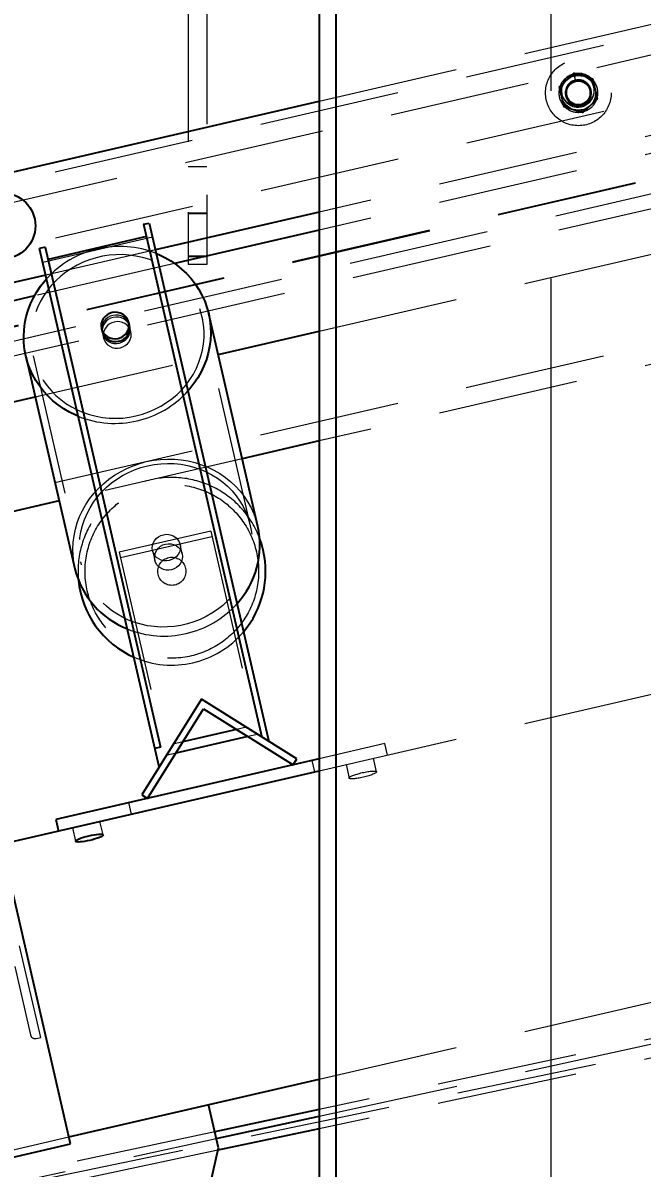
# Model space of a CAD drawing. Header units: millimetres. Extents: x 1293 to 41893, y 1011 to 26911.
# Drawn here: x 12075 to 12355, y 5202 to 5718 of the extents above; entities that cross this region are included whole.
import ezdxf

# ---------------------------------------------------------------- set-up
doc = ezdxf.new("R2010")
doc.units = ezdxf.units.MM
doc.header["$LTSCALE"] = 50
doc.linetypes.add('CENTERX2', pattern=[20.32, 12.7, -2.54, 2.54, -2.54])
doc.linetypes.add('HIDDEN', pattern=[1.905, 1.27, -0.635])
doc.layers.add('CAPA_1', color=7, linetype='Continuous')
doc.layers.add('STRUC', color=4, linetype='Continuous')
doc.styles.add('SLDTEXTSTYLE0', font='TXT', dxfattribs={"width": 0.75})
doc.dimstyles.new('SLDDIMSTYLE0', dxfattribs={"dimtxt": 100, "dimasz": 100, "dimexe": 0, "dimexo": 0.0625, "dimgap": 25, "dimtad": 2, "dimdec": 0, "dimlfac": 1.5, "dimrnd": 1e-09, "dimzin": 12, "dimdsep": 46, "dimtxsty": 'SLDTEXTSTYLE0', "dimsah": 1, "dimcen": 0.09, "dimadec": 0, "dimazin": 3, "dimtfac": 1, "dimtdec": 0, "dimtofl": 0, "dimtmove": 0, "dimatfit": 3, "dimfxl": 1, "dimfrac": 2, "dimtolj": 1, "dimtzin": 12, "dimarcsym": 0})
doc.dimstyles.new('SLDDIMSTYLE1', dxfattribs={"dimtxt": 100, "dimasz": 100, "dimexe": 0, "dimexo": 0.0625, "dimgap": 25, "dimtad": 2, "dimdec": 4, "dimlfac": 75, "dimzin": 12, "dimdsep": 46, "dimtxsty": 'SLDTEXTSTYLE0', "dimsah": 1, "dimcen": 0.09, "dimadec": 0, "dimazin": 3, "dimtfac": 1, "dimtdec": 0, "dimtofl": 0, "dimtmove": 0, "dimatfit": 3, "dimfxl": 1, "dimfrac": 2, "dimtolj": 1, "dimtzin": 12, "dimarcsym": 0})

# ---------------------------------------------------------------- blocks, each defined once
blk = doc.blocks.new('_D_3')
at = {"layer": 'CAPA_1', "transparency": 16777216}
blk.add_arc((9899.27, 4708.49), 5214.32, 0, 13, dxfattribs=at)
for points in [[(14979.94, 5881.46), (14986.48, 5780.49), (15016.52, 5787.13)], [(15113.58, 4708.49), (15128.01, 4808.64), (15097.24, 4808.34)]]:
    blk.add_solid(points, dxfattribs=at)
at = {"layer": 'CAPA_1', "transparency": 16777216, "insert": (15196.76, 5413.27), "char_height": 100, "attachment_point": 1, "rotation": 276.5, "style": 'SLDTEXTSTYLE0'}
blk.add_mtext('13°', dxfattribs=at)
blk = doc.blocks.new('_D_5')
at = {"layer": 'CAPA_1', "transparency": 16777216}
for p, q in [((11574.4, 7831.18), (17588.06, 7831.18)), ((17538.06, 7831.18), (17538.06, 4708.49)), ((16485.16, 4708.49), (17588.06, 4708.49))]:
    blk.add_line(p, q, dxfattribs=at)
for points in [[(17538.06, 7831.18), (17522.68, 7731.18), (17553.45, 7731.18)], [(17538.06, 4708.49), (17553.45, 4808.49), (17522.68, 4808.49)]]:
    blk.add_solid(points, dxfattribs=at)
at = {"layer": 'CAPA_1', "transparency": 16777216, "insert": (17409.15, 6122.06), "char_height": 100, "attachment_point": 1, "rotation": 90, "style": 'SLDTEXTSTYLE0'}
blk.add_mtext('4684', dxfattribs=at)

msp = doc.modelspace()

# ---------------------------------------------------------------- linework, layer by layer
at = {"color": 1, "linetype": 'HIDDEN', "lineweight": 18}
for p, q in [((16327.8123211, 6489.1646889), (11124.0071077, 5287.7715924)), ((11109.0187386, 5352.5451709), (13669.0136889, 5943.5665743)), ((12158.093483, 5831.096933), (12158.093483, 5609.1667447)), ((12149.6268163, 5823.1815868), (12149.6268163, 5609.1667447)), ((11996.7968893, 5629.5337777), (12646.3769325, 5779.5011473)), ((10849.0908912, 5355.2090698), (12641.9318104, 5769.1190098)), ((11347.2707451, 5449.6968694), (12652.9266319, 5751.1312822)), ((12208.769483, 5682.7996616), (12417.7268163, 5731.0412631)), ((12011.0970079, 5567.5931592), (12660.6770511, 5717.5605288)), ((12011.1800056, 5567.2336563), (12660.7600488, 5717.2010259)), ((12657.1684952, 5703.1216774), (11111.0164292, 5346.1643467)), ((12323.691815, 5695.0923495), (12324.4827103, 5691.7856163)), ((12324.5240464, 5691.7953311), (12323.7592128, 5695.1081893)), ((12332.7307166, 5689.1814272), (12332.6477188, 5689.5409301)), ((12318.2108023, 5686.2079053), (12318.2938001, 5685.8484024)), ((12417.7268163, 5681.0284065), (12208.769483, 5632.786805)), ((12417.7268163, 5672.8630652), (12208.769483, 5624.6214636)), ((12158.093483, 5653.170746), (12149.6268163, 5653.170746)), ((12149.6268163, 5632.4608397), (12158.093483, 5632.4608397)), ((12158.093483, 5631.9755461), (12149.6268163, 5631.9755461)), ((12208.769483, 5579.0745264), (12417.7268163, 5627.316128)), ((12133.566149, 5621.3962781), (12084.0681498, 5609.9687645)), ((12134.8750224, 5615.7269245), (12085.3770232, 5604.299411)), ((12149.6268163, 5613.0490939), (12158.093483, 5613.0490939)), ((12158.093483, 5612.5638002), (12149.6268163, 5612.5638002)), ((12143.5285742, 5609.559413), (12080.3029215, 5594.9626209)), ((12158.093483, 5609.1667447), (12149.6268163, 5609.1667447)), ((12177.7222482, 5491.2966527), (12155.9815517, 5585.4659552)), ((12123.8512422, 5578.7910741), (12123.371082, 5580.8708762)), ((12110.9965822, 5578.0139978), (12111.4767423, 5575.9341957)), ((12417.7268163, 5577.7609465), (12208.769483, 5529.519345)), ((12080.6506466, 5549.4959624), (12163.1473121, 5568.5418183)), ((12079.6721361, 5567.8485385), (12101.4128327, 5473.679236)), ((12174.009093, 5521.4942766), (12091.5124275, 5502.4484207)), ((12159.8157844, 5488.8777074), (12118.5674516, 5479.3547794)), ((12160.4109674, 5486.2996866), (12119.1626346, 5476.7767586)), ((12159.8157844, 5488.8777074), (12180.986551, 5397.1770423)), ((12146.9761778, 5478.6259733), (12145.9990678, 5482.8583015)), ((12118.5674516, 5479.3547794), (12139.7382183, 5387.6541144)), ((12133.624568, 5480.0014231), (12134.601678, 5475.7690949)), ((12208.769483, 5380.7138019), (12417.7268163, 5428.9554034)), ((12175.909425, 5400.3495828), (12171.5343786, 5399.3395238)), ((12147.2858051, 5393.7412995), (12142.9107588, 5392.7312404)), ((12180.986551, 5397.1770423), (12176.6115047, 5396.1669833)), ((12238.4240485, 5393.0337197), (12208.769483, 5386.1874238)), ((12239.6237875, 5387.8370793), (12238.4240485, 5393.0337197)), ((12144.1132647, 5388.6641734), (12139.7382183, 5387.6541144)), ((12205.4253823, 5385.4153773), (12206.6251213, 5380.218737)), ((12220.8996427, 5383.5142699), (12222.3013816, 5377.4426717)), ((12234.6758814, 5380.2995501), (12233.2741425, 5386.3711483)), ((12893.0139557, 5364.89659), (10927.4567931, 4955.3114602)), ((12124.1284558, 5361.172881), (12122.9287168, 5366.3695214)), ((12111.2556732, 5351.8057499), (12109.8539343, 5357.8773481)), ((12097.4794345, 5355.0204697), (12098.8811734, 5348.9488715)), ((12083.1245426, 5260.4679466), (12073.6016147, 5301.7162793)), ((12071.381367, 5292.51432), (12078.5243248, 5261.5747706)), ((12208.769483, 5241.6838054), (12417.7268163, 5289.925407)), ((12417.7268163, 5272.4177951), (12208.769483, 5227.9549171)), ((12208.769483, 5224.9445377), (12417.7268163, 5270.3293035)), ((12417.7268163, 5263.7628623), (12208.769483, 5219.2999843)), ((12081.0588261, 5259.9910384), (12083.1245426, 5260.4679466)), ((12161.6464889, 5217.9278753), (12031.2134845, 5190.173756)), ((12032.0475146, 5186.5611748), (12162.3540095, 5214.8632672)), ((12054.5729944, 5206.084741), (12095.8213272, 5215.607669)), ((12163.0771515, 5209.5773653), (12033.1180701, 5181.9240895))]:
    msp.add_line(p, q, dxfattribs=at)
at = {"color": 7, "linetype": 'Continuous', "lineweight": 25}
for p, q in [((12096.5538986, 5212.4345536), (11982.5786977, 5706.1153864)), ((11999.1350953, 5634.4017497), (12208.769483, 5682.7996616)), ((12208.769483, 5632.786805), (12134.8750224, 5615.7269245)), ((12129.5022671, 5627.2370666), (12132.0802879, 5627.8322496)), ((12129.5022671, 5627.2370666), (12182.8904733, 5395.9873397)), ((12132.0802879, 5627.8322496), (12186.0636771, 5394.0045019)), ((12130.7845637, 5621.6828301), (12086.442606, 5611.4456825)), ((12208.769483, 5624.6214636), (12143.5285742, 5609.559413)), ((12085.1603094, 5616.999919), (12082.5822886, 5616.404736)), ((12136.5656778, 5382.5769883), (12082.5822886, 5616.404736)), ((12085.1603094, 5616.999919), (12137.239113, 5391.4218378)), ((12085.3770232, 5604.299411), (12010.0971919, 5586.9196925)), ((12080.3029215, 5594.9626209), (12011.886917, 5579.1675417)), ((12181.0601507, 5490.9527903), (12158.912325, 5586.8855629)), ((12110.4996324, 5580.1665239), (12110.7930176, 5578.8957329)), ((12123.1675174, 5581.7526113), (12122.8741322, 5583.0234023)), ((12163.1473121, 5568.5418183), (12208.769483, 5579.0745264)), ((12076.4156595, 5567.8397069), (12098.5634852, 5471.9069343)), ((12021.8701485, 5535.9254151), (12080.6506466, 5549.4959624)), ((12208.769483, 5529.519345), (12174.009093, 5521.4942766)), ((12091.5124275, 5502.4484207), (12032.7319294, 5488.8778734)), ((12155.6009207, 5413.0397447), (12128.681022, 5369.9589014)), ((12131.3735748, 5368.2764078), (12156.6109797, 5408.6646984)), ((12198.681764, 5386.1198461), (12155.6009207, 5413.0397447)), ((12156.6109797, 5408.6646984), (12196.9992703, 5383.4272934)), ((12171.5343786, 5399.3395238), (12147.2858051, 5393.7412995)), ((12176.6115047, 5396.1669833), (12144.1132647, 5388.6641734)), ((12137.239113, 5391.4218378), (12134.6610922, 5390.8266548)), ((12208.769483, 5386.1874238), (12089.9300506, 5358.751179)), ((12196.9992703, 5383.4272934), (12198.681764, 5386.1198461)), ((12065.3479577, 5347.6023338), (12208.769483, 5380.7138019)), ((12128.681022, 5369.9589014), (12131.3735748, 5368.2764078)), ((12089.9300506, 5358.751179), (12091.1297896, 5353.5545386)), ((12095.8213272, 5215.607669), (12208.769483, 5241.6838054)), ((12163.3231166, 5210.6656029), (12158.8240956, 5230.1530041)), ((12208.769483, 5227.9549171), (12161.6464889, 5217.9278753)), ((12162.3540095, 5214.8632672), (12208.769483, 5224.9445377)), ((12208.769483, 5219.2999843), (12163.0771515, 5209.5773653)), ((12055.3055658, 5202.9116256), (12096.5538986, 5212.4345536)), ((12145.0256366, 5129.7110065), (12163.3231166, 5210.6656029))]:
    msp.add_line(p, q, dxfattribs=at)
at = {"color": 1, "linetype": 'HIDDEN', "lineweight": 18, "flags": 128}
for points in [[(12323.8149078, 5694.5776986), (12322.4859446, 5694.1379308), (12321.7561749, 5693.782246)], [(12322.2157351, 5694.1196156), (12322.5898617, 5694.2927751), (12323.8520875, 5694.7059046)], [(12323.8520875, 5694.7059046), (12325.1676727, 5694.8879097), (12325.856394, 5694.8890777)], [(12326.0865401, 5694.7969877), (12325.2639771, 5694.7908209), (12323.8782494, 5694.5925851)], [(12126.1043222, 5540.8035495), (12129.036132, 5541.5939718), (12131.9005278, 5542.5952688), (12134.6802828, 5543.8014185), (12137.3586793, 5545.2051671), (12139.919609, 5546.7980721), (12142.3476702, 5548.5705537), (12144.6282603, 5550.5119521), (12146.7476635, 5552.6105912), (12148.6931335, 5554.8538498), (12150.4529701, 5557.2282367), (12152.0165892, 5559.7194718), (12153.3745872, 5562.3125727), (12154.5187969, 5564.9919442), (12155.4423368, 5567.7414722), (12156.1396528, 5570.5446207), (12156.606551, 5573.3845313), (12156.8402235, 5576.2441243), (12156.839265, 5579.106202), (12156.6036811, 5581.9535513), (12156.1348888, 5584.769048), (12155.4357074, 5587.5357594), (12154.5103419, 5590.2370461), (12153.3643575, 5592.8566624), (12152.0046463, 5595.3788534), (12150.4393858, 5597.7884505), (12148.6779896, 5600.0709621), (12146.731051, 5602.2126608), (12144.6102791, 5604.2006662), (12142.3284285, 5606.0230223), (12139.8992224, 5607.6687692), (12137.3372705, 5609.1280091), (12134.6579806, 5610.391966), (12131.8774662, 5611.4530383), (12129.0124497, 5612.3048447), (12126.0801617, 5612.9422622), (12123.0982373, 5613.3614574), (12120.0846101, 5613.5599091), (12117.0574044, 5613.5364239), (12114.0348262, 5613.291143), (12111.0350537, 5612.8255415), (12108.0761278, 5612.1424196), (12105.1758438, 5611.2458857), (12102.3516444, 5610.1413317), (12099.6205147, 5608.8354005), (12096.9988801, 5607.335946), (12094.5025072, 5605.6519863), (12092.1464096, 5603.7936487), (12089.9447572, 5601.7721097), (12087.910791, 5599.5995269), (12086.0567434, 5597.2889665), (12084.3937649, 5594.8543246), (12082.9318569, 5592.3102433), (12081.6798115, 5589.672023), (12080.6451586, 5586.9555303), (12079.8341207, 5584.1771026), (12079.2515755, 5581.3534495), (12078.9010265, 5578.5015529), (12078.7845819, 5575.6385645), (12078.9029422, 5572.7817025), (12079.2553953, 5569.9481485), (12079.8398217, 5567.1549439), (12080.6527065, 5564.4188872), (12081.6891609, 5561.7564334), (12082.9429516, 5559.1835948), (12084.4065381, 5556.7158449), (12086.0711183, 5554.3680249), (12087.9266812, 5552.1542549), (12089.9620671, 5550.0878488), (12092.1650351, 5548.1812342), (12094.5223363, 5546.4458776), (12097.0197935, 5544.8922158), (12099.6423867, 5543.5295927), (12102.3743434, 5542.3662031), (12105.1992333, 5541.4090439), (12108.1000671, 5540.6638715), (12111.0593989, 5540.1351676), (12114.0594309, 5539.8261117), (12117.0821205, 5539.7385626), (12120.109289, 5539.8730468), (12123.1227306, 5540.2287556), (12126.1043222, 5540.8035495)], [(12123.1675174, 5581.7526113), (12122.7867626, 5582.8594414), (12122.1828675, 5583.8688426), (12121.3790393, 5584.742024), (12120.4061689, 5585.4454299), (12119.3016429, 5585.9520287), (12118.1079078, 5586.2423522), (12116.8708381, 5586.3052433), (12115.6379738, 5586.1382852), (12114.456693, 5585.747894), (12113.3723917, 5585.1490721), (12112.4267392, 5584.3648321), (12111.6560761, 5583.4253118), (12111.0900188, 5582.3666165), (12110.7503204, 5581.2294311), (12110.6500354, 5580.0574571), (12110.7930176, 5578.8957329)], [(12118.5261259, 5573.628324), (12119.7074066, 5574.0187152), (12120.7917079, 5574.617537), (12121.7373605, 5575.401777), (12122.5080235, 5576.3412973), (12123.0740808, 5577.3999927), (12123.4137792, 5578.537178), (12123.5140643, 5579.709152), (12123.371082, 5580.8708762), (12122.9903272, 5581.9777064), (12122.3864321, 5582.9871075), (12121.5826039, 5583.860289), (12120.6097334, 5584.5636949), (12119.5052075, 5585.0702937), (12118.3114724, 5585.3606171), (12117.0744027, 5585.4235082), (12115.8415383, 5585.2565501), (12114.6602575, 5584.8661589), (12113.5759563, 5584.2673371), (12112.6303037, 5583.4830971), (12111.8596407, 5582.5435768), (12111.2935833, 5581.4848814), (12110.953885, 5580.3476961), (12110.8535999, 5579.1757221), (12110.9965822, 5578.0139978), (12111.377337, 5576.9071677), (12111.9812321, 5575.8977666), (12112.7850603, 5575.0245851), (12113.7579308, 5574.3211792), (12114.8624567, 5573.8145804), (12116.0561918, 5573.5242569), (12117.2932615, 5573.4613658), (12118.5261259, 5573.628324)], [(12119.006286, 5571.5485218), (12120.1875668, 5571.938913), (12121.271868, 5572.5377348), (12122.2175206, 5573.3219749), (12122.9881836, 5574.2614952), (12123.554241, 5575.3201905), (12123.8939394, 5576.4573759), (12123.9942244, 5577.6293499), (12123.8512422, 5578.7910741), (12123.4704874, 5579.8979042), (12122.8665922, 5580.9073054), (12122.0627641, 5581.7804869), (12121.0898936, 5582.4838927), (12119.9853676, 5582.9904916), (12118.7916325, 5583.280815), (12117.5545629, 5583.3437061), (12116.3216985, 5583.176748), (12115.1404177, 5582.7863568), (12114.0561165, 5582.187535), (12113.1104639, 5581.403295), (12112.3398009, 5580.4637747), (12111.7737435, 5579.4050793), (12111.4340451, 5578.2678939), (12111.3337601, 5577.09592), (12111.4767423, 5575.9341957), (12111.8574971, 5574.8273656), (12112.4613923, 5573.8179644), (12113.2652204, 5572.944783), (12114.2380909, 5572.2413771), (12115.3426169, 5571.7347783), (12116.536352, 5571.4444548), (12117.7734216, 5571.3815637), (12119.006286, 5571.5485218)], [(12098.5634852, 5471.9069343), (12098.0100923, 5474.8301571), (12097.6904716, 5477.7902882), (12097.6064106, 5480.7707732), (12097.7583793, 5483.7549441), (12098.1455279, 5486.7261122), (12098.7656913, 5489.6676615), (12099.6154013, 5492.5631417), (12100.689906, 5495.3963601), (12101.9831963, 5498.1514722), (12103.4880395, 5500.8130702), (12105.1960201, 5503.3662695), (12107.0975863, 5505.7967915), (12109.1821037, 5508.0910438), (12111.4379149, 5510.2361959), (12113.8524044, 5512.2202513), (12116.4120696, 5514.0321143), (12119.1025956, 5515.6616524), (12121.908936, 5517.0997524), (12124.8153966, 5518.3383718), (12127.8057232, 5519.370584), (12130.8631928, 5520.1906162)], [(12131.2900622, 5518.3416417), (12134.2716537, 5518.9164357), (12137.2850953, 5519.2721444), (12140.3122638, 5519.4066286), (12143.3349535, 5519.3190795), (12146.3349855, 5519.0100236), (12149.2943173, 5518.4813197), (12152.1951511, 5517.7361473), (12155.0200409, 5516.7789881), (12157.7519976, 5515.6155986), (12160.3745909, 5514.2529754), (12162.8720481, 5512.6993136), (12165.2293492, 5510.9639571), (12167.4323172, 5509.0573424), (12169.4677032, 5506.9909363), (12171.323266, 5504.7771663), (12172.9878462, 5502.4293463), (12174.4514328, 5499.9615964), (12175.7052235, 5497.3887579), (12176.7416779, 5494.7263041), (12177.5545627, 5491.9902474), (12178.1389891, 5489.1970427), (12178.4914422, 5486.3634887), (12178.6098024, 5483.5066267), (12178.4933579, 5480.6436383), (12178.1428089, 5477.7917417), (12177.5602637, 5474.9680887), (12176.7492258, 5472.1896609), (12175.7145729, 5469.4731682), (12174.4625274, 5466.834948), (12173.0006194, 5464.2908666), (12171.337641, 5461.8562247), (12169.4835934, 5459.5456643), (12167.4496271, 5457.3730816), (12165.2479747, 5455.3515425), (12162.8918772, 5453.493205), (12160.3955043, 5451.8092452), (12157.7738696, 5450.3097908), (12155.0427399, 5449.0038595), (12152.2185406, 5447.8993055), (12149.3182566, 5447.0027716), (12146.3593307, 5446.3196498), (12143.3595581, 5445.8540483), (12140.3369799, 5445.6087673), (12137.3097743, 5445.5852821), (12134.296147, 5445.7837338), (12131.3142226, 5446.202929), (12128.3819346, 5446.8403465), (12125.5169181, 5447.6921529), (12122.7364038, 5448.7532252), (12120.0571139, 5450.0171822), (12117.4951619, 5451.4764221), (12115.0659559, 5453.1221689), (12112.7841053, 5454.944525), (12110.6633334, 5456.9325305), (12108.7163948, 5459.0742292), (12106.9549986, 5461.3567407), (12105.3897381, 5463.7663378), (12104.0300269, 5466.2885289), (12102.8840425, 5468.9081451), (12101.9586769, 5471.6094318), (12101.2594955, 5474.3761432), (12100.7907032, 5477.19164), (12100.5551194, 5480.0389893), (12100.5541608, 5482.9010669), (12100.7878333, 5485.76066), (12101.2547315, 5488.6005705), (12101.9520475, 5491.403719), (12102.8755875, 5494.153247), (12104.0197972, 5496.8326185), (12105.3777952, 5499.4257194), (12106.9414143, 5501.9169546), (12108.7012508, 5504.2913414), (12110.6467208, 5506.5346), (12112.766124, 5508.6332392), (12115.0467141, 5510.5746375), (12117.4747753, 5512.3471191), (12120.0357051, 5513.9400242), (12122.7141015, 5515.3437727), (12125.4938566, 5516.5499224), (12128.3582524, 5517.5512194), (12131.2900622, 5518.3416417)], [(12130.8631928, 5520.1906162), (12133.9707067, 5520.7938826), (12137.1108865, 5521.1770094), (12140.266171, 5521.337854), (12143.4189146, 5521.275517), (12146.5514858, 5520.9903468), (12149.6463661, 5520.4839385), (12152.6862476, 5519.7591238), (12155.6541301, 5518.8199564), (12158.5334159, 5517.6716885), (12161.3080029, 5516.3207415), (12163.9623746, 5514.7746706), (12166.4816866, 5513.042122), (12168.8518498, 5511.1327848), (12171.0596094, 5509.0573368), (12173.0926186, 5506.8273848), (12174.9395082, 5504.4553995), (12176.5899494, 5501.9546461), (12178.0347124, 5499.3391097), (12179.2657175, 5496.6234176), (12180.2760804, 5493.822757), (12181.0601507, 5490.9527903)], [(12138.4695242, 5487.2439754), (12139.7023885, 5487.4109335), (12140.9394582, 5487.3480424), (12142.1331933, 5487.057719), (12143.2377193, 5486.5511201), (12144.2105898, 5485.8477143), (12145.0144179, 5484.9745328), (12145.618313, 5483.9651316), (12145.9990678, 5482.8583015), (12146.1420501, 5481.6965773), (12146.0417651, 5480.5246033), (12145.7020667, 5479.3874179), (12145.1360093, 5478.3287226), (12144.3653463, 5477.3892023), (12143.4196937, 5476.6049622), (12142.3353925, 5476.0061404), (12141.1541117, 5475.6157492), (12139.9212473, 5475.4487911), (12138.6841776, 5475.5116822), (12137.4904425, 5475.8020057), (12136.3859166, 5476.3086045), (12135.4130461, 5477.0120104), (12134.609218, 5477.8851918), (12134.0053228, 5478.894593), (12133.624568, 5480.0014231), (12133.4815858, 5481.1631474), (12133.5818708, 5482.3351213), (12133.9215692, 5483.4723067), (12134.4876265, 5484.5310021), (12135.2582896, 5485.4705224), (12136.2039422, 5486.2547624), (12137.2882434, 5486.8535842), (12138.4695242, 5487.2439754)], [(12139.4466341, 5483.0116472), (12140.6794985, 5483.1786053), (12141.9165682, 5483.1157142), (12143.1103033, 5482.8253908), (12144.2148292, 5482.3187919), (12145.1876997, 5481.6153861), (12145.9915279, 5480.7422046), (12146.595423, 5479.7328034), (12146.9761778, 5478.6259733), (12147.1191601, 5477.464249), (12147.018875, 5476.2922751), (12146.6791766, 5475.1550897), (12146.1131193, 5474.0963944), (12145.3424562, 5473.1568741), (12144.3968037, 5472.372634), (12143.3125024, 5471.7738122), (12142.1312217, 5471.383421), (12140.8983573, 5471.2164629), (12139.6612876, 5471.279354), (12138.4675525, 5471.5696775), (12137.3630265, 5472.0762763), (12136.3901561, 5472.7796822), (12135.5863279, 5473.6528636), (12134.9824328, 5474.6622648), (12134.601678, 5475.7690949), (12134.4586957, 5476.9308192), (12134.5589807, 5478.1027931), (12134.8986791, 5479.2399785), (12135.4647365, 5480.2986739), (12136.2353995, 5481.2381942), (12137.1810521, 5482.0224342), (12138.2653533, 5482.621256), (12139.4466341, 5483.0116472)]]:
    msp.add_lwpolyline(points, dxfattribs=at)
at = {"color": 7, "linetype": 'Continuous', "lineweight": 25, "flags": 128}
for points in [[(12135.2540918, 5614.0849948), (12136.3855902, 5613.6044611), (12139.1601773, 5612.2535141), (12141.8145489, 5610.7074432), (12144.3338609, 5608.9748946), (12146.7040241, 5607.0655574), (12148.9117837, 5604.9901094), (12150.944793, 5602.7601574), (12152.7916825, 5600.3881721), (12154.4421237, 5597.8874187), (12155.8868867, 5595.2718823), (12157.1178918, 5592.5561902), (12158.1282547, 5589.7555296), (12158.912325, 5586.8855629), (12159.4657179, 5583.9623401), (12159.7853386, 5581.002209), (12159.8693996, 5578.021724), (12159.7174309, 5575.0375531), (12159.3302823, 5572.066385), (12158.7101188, 5569.1248357), (12157.8604088, 5566.2293555), (12156.7859042, 5563.3961371), (12155.4926139, 5560.641025), (12153.9877706, 5557.979427), (12152.2797901, 5555.4262277), (12150.3782239, 5552.9957057), (12149.571892, 5552.0677886)], [(12100.0738927, 5540.640275), (12098.9423943, 5541.1208088), (12096.1678072, 5542.4717557), (12093.5134356, 5544.0178266), (12090.9941236, 5545.7503753), (12088.6239604, 5547.6597124), (12086.4162008, 5549.7351604), (12084.3831915, 5551.9651124), (12082.536302, 5554.3370977), (12080.8858608, 5556.8378511), (12079.4410978, 5559.4533875), (12078.2100927, 5562.1690796), (12077.1997298, 5564.9697402), (12076.4156595, 5567.8397069), (12075.8622666, 5570.7629297), (12075.5426459, 5573.7230608), (12075.4585849, 5576.7035458), (12075.6105536, 5579.6877167), (12075.9977023, 5582.6588848), (12076.6178657, 5585.6004341), (12077.4675757, 5588.4959143), (12078.5420803, 5591.3291327), (12079.8353706, 5594.0842448), (12081.3402139, 5596.7458428), (12083.0481944, 5599.2990421), (12084.9497606, 5601.7295641), (12085.7560925, 5602.6574812)], [(12118.0291761, 5575.78085), (12119.2104568, 5576.1712412), (12120.2947581, 5576.770063), (12121.2404107, 5577.5543031), (12122.0110737, 5578.4938234), (12122.577131, 5579.5525187), (12122.9168294, 5580.6897041), (12123.0171145, 5581.8616781), (12122.8741322, 5583.0234023), (12122.4933774, 5584.1302324), (12121.8894823, 5585.1396336), (12121.0856541, 5586.0128151), (12120.1127836, 5586.7162209), (12119.0082577, 5587.2228198), (12117.8145226, 5587.5131432), (12116.5774529, 5587.5760343), (12115.3445885, 5587.4090762), (12114.1633077, 5587.018685), (12113.0790065, 5586.4198632), (12112.1333539, 5585.6356232), (12111.3626909, 5584.6961029), (12110.7966335, 5583.6374075), (12110.4569352, 5582.5002221), (12110.3566501, 5581.3282482), (12110.4996324, 5580.1665239), (12110.8803872, 5579.0596938), (12111.4842823, 5578.0502926), (12112.2881105, 5577.1771112), (12113.260981, 5576.4737053), (12114.3655069, 5575.9671065), (12115.559242, 5575.676783), (12116.7963117, 5575.6138919), (12118.0291761, 5575.78085)], [(12183.5320209, 5480.2459439), (12182.7050329, 5483.3018076), (12181.8866552, 5485.6801584)]]:
    msp.add_lwpolyline(points, dxfattribs=at)
at = {"color": 1, "linetype": 'HIDDEN', "lineweight": 18}
for centre, radius in [((12325.7371324, 5686.5408781), 14.8166667), ((12325.7371324, 5686.5408781), 7.8097453), ((12325.4216847, 5687.8926633), 7.3996253), ((12325.7371324, 5686.5408781), 5.8208333), ((12325.7371324, 5686.5408781), 5.3763333), ((12325.7371324, 5686.5408781), 5.2916667), ((12142.2836882, 5470.7230159), 39.1583333), ((12142.2836882, 5470.7230159), 6.35)]:
    msp.add_circle(centre, radius, dxfattribs=at)
at = {"color": 7, "linetype": 'Continuous', "lineweight": 25}
msp.add_circle((12065.9051152, 5626.5539303), 14.8166667, dxfattribs=at)
at = {"color": 1, "linetype": 'HIDDEN', "lineweight": 18}
for centre, radius, start, end in [((12325.7371324, 5686.5408781), 8.7926667, 103.451152532, 103), ((12325.5137884, 5687.510056), 7.3975071, 146.679152465, 58.032573054), ((12325.7371324, 5686.5408781), 8.2635, 26.436605917, 59.845689392), ((12325.7371324, 5686.5408781), 8.2635, 146.922181725, 178.115322897), ((12325.7371324, 5686.5408781), 5.9218333, 103.451152532, 103), ((12325.7371324, 5686.5408781), 5.3926667, 103.451152532, 103), ((12325.7371324, 5686.5408781), 8.2635, 206.402257745, 237.367943531), ((12325.7371324, 5686.5408781), 8.2635, 326.083957016, 359.287760076), ((12325.7371324, 5686.5408781), 8.2635, 266.047504756, 297.742999073), ((12118.5196233, 5573.1015512), 44.1248451, 102.837903755, 137.946430337), ((12118.7659518, 5573.1975464), 44.0867576, 68.037910453, 103.177755455), ((12116.624391, 5581.8656428), 44.4235291, 248.126319146, 317.873680854), ((12142.2836882, 5470.7230159), 42.3333333, 20.690413739, 185.309586259), ((12138.7722167, 5485.9328702), 44.4235291, 248.126319146, 317.873680854), ((12142.2836882, 5470.7230159), 42.3333333, 246.130102354, 319.869897646), ((12080.5834416, 5262.0501551), 2.11328, 193, 283)]:
    msp.add_arc(centre, radius, start, end, dxfattribs=at)
at = {"color": 7, "linetype": 'Continuous', "lineweight": 25}
for centre, radius, start, end in [((12116.75487, 5580.4749534), 6.1674647, 194.836206798, 284.725435415), ((12117.1167553, 5580.5585012), 6.1674647, 281.274564585, 11.163793202), ((12142.8575565, 5482.5395076), 39.118046, 317.546225854, 12.419880838), ((12142.2836882, 5470.7230159), 42.3333333, 319.869897646, 13), ((12136.549515, 5481.0586624), 39.0729137, 193.545754788, 248.48813852), ((12142.2836882, 5470.7230159), 42.3333333, 185.309586259, 246.130102354)]:
    msp.add_arc(centre, radius, start, end, dxfattribs=at)
at = {"color": 1, "linetype": 'HIDDEN', "lineweight": 18}
msp.add_ellipse((12228.4886315, 5378.8711109), major_axis=(6.1872499, 1.4284392), ratio=0.166678825, dxfattribs=at)
at = {"color": 7, "linetype": 'Continuous', "lineweight": 25}
msp.add_ellipse((12105.0684233, 5350.3773107), major_axis=(6.1872499, 1.4284392), ratio=0.166678825, dxfattribs=at)
at = {"color": 1, "linetype": 'HIDDEN', "lineweight": 18}
for points, knots in [([(12323.6744662, 5695.475267), (12323.0928882, 5694.9321224), (12321.9171339, 5693.8340675), (12320.1749754, 5692.2070392), (12318.5094243, 5690.6515557), (12317.4883159, 5689.6979269), (12316.9730735, 5689.2167342)], [0, 0, 0, 0, 0.2646037157, 0.5349392798, 0.7653344448, 1, 1, 1, 1]), ([(12332.4411983, 5692.7878322), (12331.6807534, 5693.020946), (12330.1433644, 5693.4922314), (12327.8646582, 5694.1907669), (12325.6854517, 5694.858801), (12324.3488819, 5695.2685254), (12323.6744662, 5695.475267)], [0, 0, 0, 0, 0.264433571, 0.5346044925, 0.7651675047, 1, 1, 1, 1]), ([(12334.5011914, 5683.8650219), (12334.2531497, 5684.9394086), (12333.8355799, 5686.7481021), (12333.2246706, 5689.3942409), (12332.7864884, 5691.2922166), (12332.5276925, 5692.4131844), (12332.4411983, 5692.7878322)], [0, 0, 0, 0, 0.3652679778, 0.6149162585, 0.871298026, 1, 1, 1, 1]), ([(12316.9730735, 5689.2167342), (12317.0595692, 5688.8420804), (12317.3140537, 5687.7397866), (12317.7519858, 5685.8428944), (12318.3630992, 5683.1958713), (12318.7850255, 5681.3683078), (12319.0330666, 5680.293924)], [0, 0, 0, 0, 0.1287025069, 0.3786641705, 0.6347305098, 1, 1, 1, 1]), ([(12327.7997986, 5677.6064892), (12328.3813767, 5678.1496338), (12329.557131, 5679.2476886), (12331.2992894, 5680.874717), (12332.9648406, 5682.4302005), (12333.985949, 5683.3838293), (12334.5011914, 5683.8650219)], [0, 0, 0, 0, 0.2646037157, 0.5349392798, 0.7653344448, 1, 1, 1, 1]), ([(12319.0330666, 5680.293924), (12319.7935115, 5680.0608102), (12321.3309005, 5679.5895248), (12323.6096067, 5678.8909892), (12325.7888131, 5678.2229552), (12327.125383, 5677.8132308), (12327.7997986, 5677.6064892)], [0, 0, 0, 0, 0.264433571, 0.5346044925, 0.7651675047, 1, 1, 1, 1])]:
    msp.add_open_spline(points, degree=3, knots=knots, dxfattribs=at)
at = {"layer": 'CAPA_1', "linetype": 'CENTERX2', "lineweight": 18, "ltscale": 0.666667}
msp.add_line((12313.2481497, 6280.1529069), (12313.2481497, 4780.1529069), dxfattribs=at)
at = {"layer": 'STRUC', "linetype": 'Continuous', "lineweight": 25}
for p, q in [((12208.769483, 6130.1529069), (12208.769483, 4930.1529069)), ((12216.2201497, 6130.1529069), (12216.2201497, 4930.1529069))]:
    msp.add_line(p, q, dxfattribs=at)

# ---------------------------------------------------------------- dimensions: what is measured, and where the dimension line sits
at = {"layer": 'CAPA_1'}
dim = msp.add_linear_dim(base=(17538.0605071, 4708.4929069), p1=(11510.8968592, 7831.1769069), p2=(16421.6646746, 4708.4929069), angle=90, dimstyle='SLDDIMSTYLE0', dxfattribs=at)
dim.commit()
dim.dimension.update_dxf_attribs({"geometry": '_D_5', "text_midpoint": (17538.0605071, 6269.8349069), "dimtype": 160})
dim = msp.add_angular_dim_2l(base=(15080.062669, 5298.7701303), line1=((16421.6646746, 4708.4929069), (6449.8953906, 4708.4929069)), line2=((16705.6180701, 6279.8631045), (11026.6060803, 4968.759879)), dimstyle='SLDDIMSTYLE1', dxfattribs=at)
dim.commit()
dim.dimension.update_dxf_attribs({"geometry": '_D_3', "text_midpoint": (15080.062669, 5298.7701303), "dimtype": 162})

doc.saveas('drawing.dxf')
